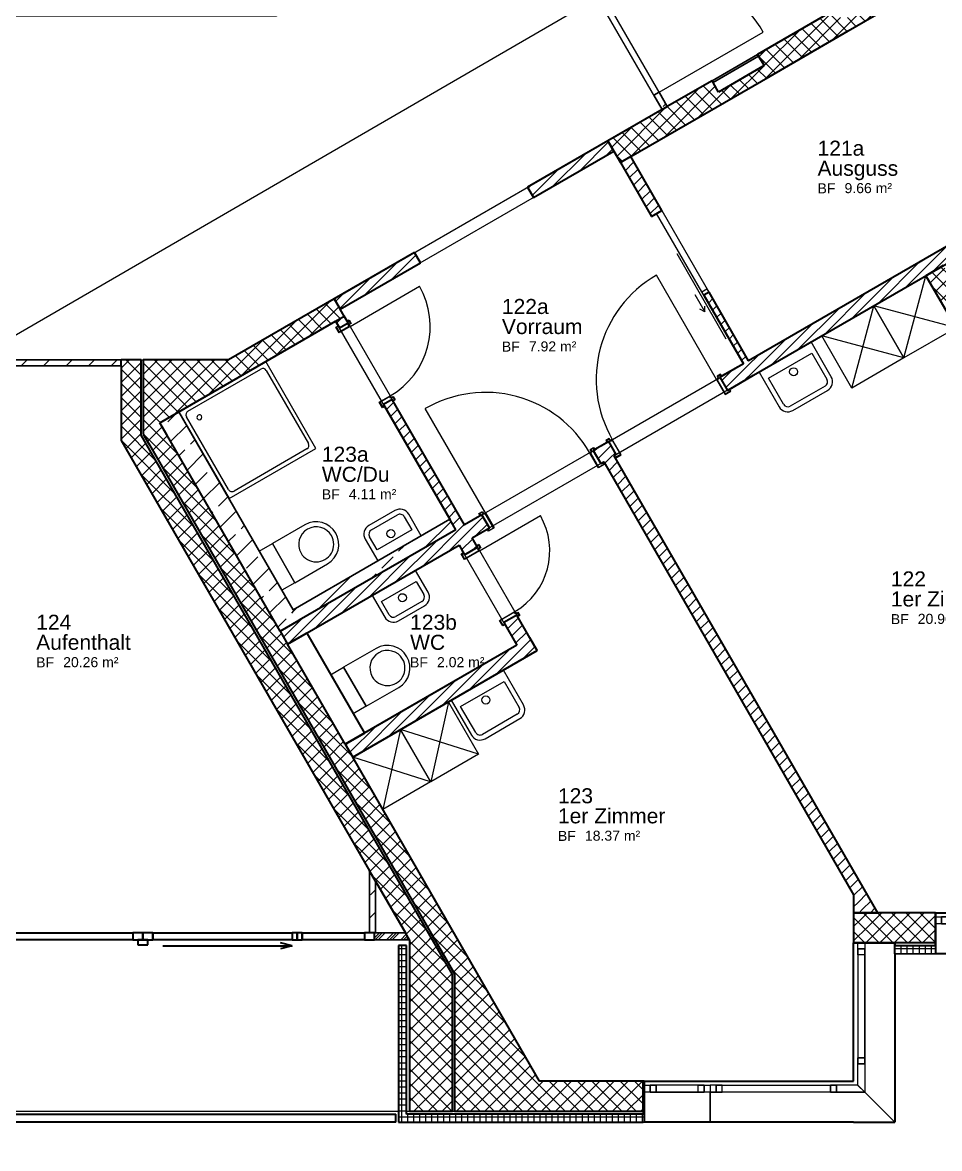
# Model space of a CAD drawing. Header units: centimetres. Extents: x -63 to 12757, y -227 to 7527.
# Drawn here: x 3756 to 4670, y 1492 to 2615 of the extents above; entities that cross this region are included whole.
import ezdxf

# ---------------------------------------------------------------- set-up
doc = ezdxf.new("R2010")
doc.units = ezdxf.units.CM
for name, color, linetype, lineweight in [('A----___H_HATCH', 252, 'Continuous', 9), ('A----___J_MARKEN', 252, 'Continuous', 15), ('A_E--___E_WAENDE', 7, 'Continuous', 35), ('A_E0-___E_DECKEN', 7, 'Continuous', 9), ('A_E5-___E_FENTUER', 252, 'Continuous', 9), ('A_I4-___E_SANITAER', 253, 'Continuous', 9), ('A_M1-___E_TRENNWAENDE', 7, 'Continuous', 25), ('A_R--___E_AUSSTATTUNG', 253, 'Continuous', 9), ('A_Z20___E_RAUM', 255, 'Continuous', 9), ('A_Z21___T_RAUMTEXT', 7, 'Continuous', 15)]:
    doc.layers.add(name, color=color, linetype=linetype, lineweight=lineweight)
doc.styles.add('Arial_1', font='arial.ttf', dxfattribs={"height": 0.2})
doc.styles.add('Arial_2', font='arial.ttf', dxfattribs={"height": 10})
doc.styles.add('Arial_3', font='arial.ttf', dxfattribs={"height": 15})
pattern_1 = [(90, (0, 0), (-6, 4e-16), []), (180, (0, 0), (-7e-16, -6), [])]
pattern_2 = [(45, (0, 0), (-7.071068, 7.071068), []), (135, (0, 0), (-7.071068, -7.071068), [])]
pattern_3 = [(45, (0, 0), (-5.656854, 5.656854), [])]
pattern_4 = [(45, (0, 0), (-22.45064, 22.45064), []), (45, (22.45, 0), (-22.45064, 22.45064), [15.875, -7.937])]

# ---------------------------------------------------------------- blocks, each defined once
blk = doc.blocks.new('A_Wände_Süd - A_Wände_Süd-737890-033O')
at = {"layer": 'A----___H_HATCH'}
h = blk.add_hatch(dxfattribs=at)
h.set_pattern_fill('FP_18', color=256, style=0, pattern_type=2)
h.set_pattern_definition(pattern_3)
h.paths.add_polyline_path([(4584.5, 1727.5), (4594.9, 1727.5), (4584.5, 1745.3)], flags=0)
h.paths.add_polyline_path([(5234.1, 2102.5), (5244.4, 2102.5), (5234.1, 2120.3)], flags=0)
h.paths.add_polyline_path([(5883.6, 2477.5), (5893.9, 2477.5), (5883.6, 2495.3)], flags=0)
h.paths.add_polyline_path([(6543.4, 2852.5), (6533.1, 2870.4), (6533.1, 2852.5)], flags=0)
h.paths.add_polyline_path([(7192.9, 3227.5), (7182.6, 3245.3), (7182.6, 3227.5)], flags=0)
h.paths.add_polyline_path([(7832.1, 3602.5), (7842.4, 3602.5), (7832.1, 3620.3)], flags=0)
at = {"layer": 'A_E--___E_WAENDE'}
for p, q in [((4584.5, 1745.3), (4584.5, 1727.5)), ((4584.5, 1727.5), (4594.9, 1727.5))]:
    blk.add_line(p, q, dxfattribs=at)
blk = doc.blocks.new('_Zargentür 1-flg - 80 x 210-2022528-033O')
at = {"layer": 'A_E5-___E_FENTUER'}
for p, q in [((-40, -5.8), (-40, 74.2)), ((-46, -3.3), (-42, -3.3)), ((-46, -5.8), (-46, -3.3)), ((-45.5, -5.8), (-46, -5.8)), ((-45.5, -3.8), (-45.5, -5.8)), ((-42.5, -3.8), (-45.5, -3.8)), ((-42.5, -6.3), (-42.5, -3.8)), ((-40.5, -6.3), (-42.5, -6.3)), ((-42, -3.3), (-42, -5.8)), ((-42, -5.8), (-40, -5.8)), ((-40.5, -17.8), (-40.5, -6.3)), ((-40, -5.8), (-40, -18.3)), ((40, -5.8), (42, -5.8)), ((40, -18.3), (40, -5.8)), ((40.5, -6.3), (40.5, -17.8)), ((42.5, -6.3), (40.5, -6.3)), ((42, -3.3), (46, -3.3)), ((42, -5.8), (42, -3.3)), ((42.5, -3.8), (42.5, -6.3)), ((45.5, -3.8), (42.5, -3.8)), ((45.5, -5.8), (45.5, -3.8)), ((46, -5.8), (45.5, -5.8)), ((46, -3.3), (46, -5.8)), ((-46.5, -15.8), (-46, -15.8)), ((-46.5, -18.3), (-46.5, -15.8)), ((-40, -18.3), (-46.5, -18.3)), ((-46, -15.8), (-46, -17.8)), ((-46, -17.8), (-40.5, -17.8)), ((46.5, -18.3), (40, -18.3)), ((40.5, -17.8), (46, -17.8)), ((46, -15.8), (46.5, -15.8)), ((46, -17.8), (46, -15.8)), ((46.5, -15.8), (46.5, -18.3))]:
    blk.add_line(p, q, dxfattribs=at)
blk.add_arc((-40, -5.8), 80, 360, 90, dxfattribs=at)
blk = doc.blocks.new('_Zargentür 1-flg - 120 x 210-2022588-033O')
at = {"layer": 'A_E5-___E_FENTUER'}
for p, q in [((-60, -3.3), (-60, 116.7)), ((-66, -0.8), (-62, -0.8)), ((-66, -3.3), (-66, -0.8)), ((-65.5, -3.3), (-66, -3.3)), ((-65.5, -1.3), (-65.5, -3.3)), ((-62.5, -1.3), (-65.5, -1.3)), ((-62.5, -3.8), (-62.5, -1.3)), ((-60.5, -3.8), (-62.5, -3.8)), ((-62, -0.8), (-62, -3.3)), ((-62, -3.3), (-60, -3.3)), ((-60.5, -20.3), (-60.5, -3.8)), ((-60, -3.3), (-60, -20.8)), ((60, -3.3), (62, -3.3)), ((60, -20.8), (60, -3.3)), ((60.5, -3.8), (60.5, -20.3)), ((62.5, -3.8), (60.5, -3.8)), ((62, -0.8), (66, -0.8)), ((62, -3.3), (62, -0.8)), ((62.5, -1.3), (62.5, -3.8)), ((65.5, -1.3), (62.5, -1.3)), ((65.5, -3.3), (65.5, -1.3)), ((66, -3.3), (65.5, -3.3)), ((66, -0.8), (66, -3.3)), ((-66.5, -18.3), (-66, -18.3)), ((-66.5, -20.8), (-66.5, -18.3)), ((-60, -20.8), (-66.5, -20.8)), ((-66, -18.3), (-66, -20.3)), ((-66, -20.3), (-60.5, -20.3)), ((66.5, -20.8), (60, -20.8)), ((60.5, -20.3), (66, -20.3)), ((66, -18.3), (66.5, -18.3)), ((66, -20.3), (66, -18.3)), ((66.5, -18.3), (66.5, -20.8))]:
    blk.add_line(p, q, dxfattribs=at)
blk.add_arc((-60, -3.3), 120, 360, 90, dxfattribs=at)
blk = doc.blocks.new('_Zargentür 1-flg - 120 x 210-2022589-033O')
at = {"layer": 'A_E5-___E_FENTUER'}
for p, q in [((-60, 20.8), (-66.5, 20.8)), ((-66.5, 20.8), (-66.5, 18.3)), ((-66.5, 18.3), (-66, 18.3)), ((-66, 18.3), (-66, 20.3)), ((-66, 20.3), (-60.5, 20.3)), ((-60.5, 20.3), (-60.5, 3.8)), ((-60, 3.3), (-60, 20.8)), ((60, 20.8), (60, 3.3)), ((66.5, 20.8), (60, 20.8)), ((60.5, 3.8), (60.5, 20.3)), ((60.5, 20.3), (66, 20.3)), ((66, 20.3), (66, 18.3)), ((66, 18.3), (66.5, 18.3)), ((66.5, 18.3), (66.5, 20.8)), ((-65.5, 3.3), (-66, 3.3)), ((-66, 3.3), (-66, 0.8)), ((-66, 0.8), (-62, 0.8)), ((-65.5, 1.3), (-65.5, 3.3)), ((-62.5, 1.3), (-65.5, 1.3)), ((-60.5, 3.8), (-62.5, 3.8)), ((-62.5, 3.8), (-62.5, 1.3)), ((-62, 0.8), (-62, 3.3)), ((-62, 3.3), (-60, 3.3)), ((-60, 3.3), (-60, -116.7)), ((60, 3.3), (62, 3.3)), ((62.5, 3.8), (60.5, 3.8)), ((62, 3.3), (62, 0.8)), ((62, 0.8), (66, 0.8)), ((62.5, 1.3), (62.5, 3.8)), ((65.5, 1.3), (62.5, 1.3)), ((66, 3.3), (65.5, 3.3)), ((65.5, 3.3), (65.5, 1.3)), ((66, 0.8), (66, 3.3))]:
    blk.add_line(p, q, dxfattribs=at)
blk.add_arc((-60, 3.3), 120, 270, 0, dxfattribs=at)
blk = doc.blocks.new('_WC - mit Spülkasten-2243955-033O')
at = {"layer": 'A_I4-___E_SANITAER'}
for p, q in [((-9.9, 63.5), (-9.9, 26)), ((35.1, 26), (35.1, 63.5)), ((-9.9, 11), (-9.9, 26)), ((35.1, 26), (-9.9, 26)), ((-9.9, 26), (35.1, 26)), ((35.1, 26), (35.1, 11)), ((-9.9, 11), (35.1, 11))]:
    blk.add_line(p, q, dxfattribs=at)
for radius, start, end in [(22.5, 360, 180), (17.5, 90, 270), (17.5, 90, 270), (17.5, 270, 90), (17.5, 270, 90)]:
    blk.add_arc((12.6, 63.5), radius, start, end, dxfattribs=at)
blk = doc.blocks.new('_Schiebetür 1-flg - 90 x 210-1930280-033O')
at = {"layer": 'A_E5-___E_FENTUER'}
for p, q in [((-64, 2.9), (-59, 5.8)), ((-64, 2.9), (-59, 0)), ((-44, 2.9), (-64, 2.9)), ((-98, -2.1), (0, -2.1)), ((-49, -4.6), (-45, -4.6)), ((-49, -10.6), (-49, -4.6)), ((-45, -10.6), (-49, -10.6)), ((-45, -4.6), (-45, -10.6)), ((45, -10.6), (45, -4.6))]:
    blk.add_line(p, q, dxfattribs=at)
blk = doc.blocks.new('_Tür 1-flg - 120 x 210-1934692-033O')
at = {"layer": 'A_E5-___E_FENTUER'}
blk.add_line((-60, -2.94), (-60, -122.94), dxfattribs=at)
blk.add_arc((-60, -2.94), 120, 270, 0, dxfattribs=at)
blk = doc.blocks.new('_Waschbecken - 600 x 500-V17-033O')
at = {"layer": 'A_I4-___E_SANITAER'}
for p, q in [((32.6, 57.5), (-7.4, 57.5)), ((-17.4, 47.5), (-17.4, 7.5)), ((-12.4, 17.5), (-12.4, 47.5)), ((-12.4, 17.5), (-12.4, 47.5)), ((-7.4, 52.5), (32.6, 52.5)), ((-7.4, 52.5), (32.6, 52.5)), ((37.6, 47.5), (37.6, 17.5)), ((37.6, 47.5), (37.6, 17.5)), ((42.6, 7.5), (42.6, 47.5)), ((37.6, 17.5), (-12.4, 17.5)), ((37.6, 17.5), (-12.4, 17.5)), ((-17.4, 7.5), (42.6, 7.5))]:
    blk.add_line(p, q, dxfattribs=at)
blk.add_circle((12.6, 24.5), 4, dxfattribs=at)
for centre, radius, start, end in [((-7.4, 47.5), 10, 90, 180), ((-7.4, 47.5), 10, 90, 180), ((32.6, 47.5), 10, 360, 90), ((32.6, 47.5), 10, 360, 90), ((-7.4, 47.5), 5, 90, 180), ((-7.4, 47.5), 5, 90, 180), ((32.6, 47.5), 5, 0, 90), ((32.6, 47.5), 5, 0, 90)]:
    blk.add_arc(centre, radius, start, end, dxfattribs=at)
blk = doc.blocks.new('_Waschbecken - 500 x 350-473838-033O')
at = {"layer": 'A_I4-___E_SANITAER'}
for p, q in [((27.6, 42.5), (-2.4, 42.5)), ((-2.4, 37.5), (27.6, 37.5)), ((-2.4, 37.5), (27.6, 37.5)), ((-12.4, 32.5), (-12.4, 7.5)), ((-7.4, 17.5), (-7.4, 32.5)), ((-7.4, 17.5), (-7.4, 32.5)), ((32.6, 32.5), (32.6, 17.5)), ((32.6, 32.5), (32.6, 17.5)), ((37.6, 7.5), (37.6, 32.5)), ((32.6, 17.5), (-7.4, 17.5)), ((32.6, 17.5), (-7.4, 17.5)), ((-12.4, 7.5), (37.6, 7.5))]:
    blk.add_line(p, q, dxfattribs=at)
blk.add_circle((12.6, 24.5), 4, dxfattribs=at)
for centre, radius, start, end in [((-2.4, 32.5), 10, 90, 180), ((-2.4, 32.5), 10, 90, 180), ((-2.4, 32.5), 5, 90, 180), ((-2.4, 32.5), 5, 90, 180), ((27.6, 32.5), 10, 360, 90), ((27.6, 32.5), 10, 360, 90), ((27.6, 32.5), 5, 0, 90), ((27.6, 32.5), 5, 0, 90)]:
    blk.add_arc(centre, radius, start, end, dxfattribs=at)
blk = doc.blocks.new('_Zargentür 1-flg - 70 x 210-2022593-033O')
at = {"layer": 'A_E5-___E_FENTUER'}
for p, q in [((-35, -3.3), (-35, 66.7)), ((-41, -0.8), (-37, -0.8)), ((-41, -3.3), (-41, -0.8)), ((-40.5, -3.3), (-41, -3.3)), ((-40.5, -1.3), (-40.5, -3.3)), ((-37.5, -1.3), (-40.5, -1.3)), ((-37.5, -3.8), (-37.5, -1.3)), ((-35.5, -3.8), (-37.5, -3.8)), ((-37, -0.8), (-37, -3.3)), ((-37, -3.3), (-35, -3.3)), ((-35.5, -20.3), (-35.5, -3.8)), ((-35, -3.3), (-35, -20.8)), ((35, -3.3), (37, -3.3)), ((35, -20.8), (35, -3.3)), ((35.5, -3.8), (35.5, -20.3)), ((37.5, -3.8), (35.5, -3.8)), ((37, -0.8), (41, -0.8)), ((37, -3.3), (37, -0.8)), ((37.5, -1.3), (37.5, -3.8)), ((40.5, -1.3), (37.5, -1.3)), ((40.5, -3.3), (40.5, -1.3)), ((41, -3.3), (40.5, -3.3)), ((41, -0.8), (41, -3.3)), ((-41.5, -18.3), (-41, -18.3)), ((-41.5, -20.8), (-41.5, -18.3)), ((-35, -20.8), (-41.5, -20.8)), ((-41, -18.3), (-41, -20.3)), ((-41, -20.3), (-35.5, -20.3)), ((41.5, -20.8), (35, -20.8)), ((35.5, -20.3), (41, -20.3)), ((41, -18.3), (41.5, -18.3)), ((41, -20.3), (41, -18.3)), ((41.5, -18.3), (41.5, -20.8))]:
    blk.add_line(p, q, dxfattribs=at)
blk.add_arc((-35, -3.3), 70, 360, 90, dxfattribs=at)
blk = doc.blocks.new('_Dusche - 100 x 100-2243743-033O')
at = {"layer": 'A_I4-___E_SANITAER'}
for p, q in [((34.4, 67), (-65.6, 67)), ((-65.6, 67), (-65.6, -33)), ((-61.6, -25), (-61.6, 59)), ((-61.6, -25), (-61.6, 59)), ((-57.6, 63), (26.4, 63)), ((-57.6, 63), (26.4, 63)), ((30.4, 59), (30.4, -25)), ((30.4, 59), (30.4, -25)), ((34.4, -33), (34.4, 67)), ((-65.6, -33), (34.4, -33)), ((26.4, -29), (-57.6, -29)), ((26.4, -29), (-57.6, -29))]:
    blk.add_line(p, q, dxfattribs=at)
for centre, radius, start, end in [((-57.6, 59), 4, 90, 180), ((-57.6, 59), 4, 90, 180), ((26.4, 59), 4, 0, 90), ((26.4, 59), 4, 0, 90), ((19.4, -18), 2.5, 0, 180), ((19.4, -18), 2.5, 360, 180), ((19.4, -18), 2.5, 180, 360), ((19.4, -18), 2.5, 180, 360), ((-57.6, -25), 4, 180, 270), ((-57.6, -25), 4, 180, 270), ((26.4, -25), 4, 270, 0), ((26.4, -25), 4, 270, 0)]:
    blk.add_arc(centre, radius, start, end, dxfattribs=at)
blk = doc.blocks.new('_Schiebeür 1-flg - Rahmen - _Tür 1-flg - Rahmen 10_5-1439556-033O')
at = {"layer": 'A_E--___E_WAENDE'}
for p, q in [((-72, 9.5), (-60.4, 12.6)), ((-72, 3.5), (-77, 3.5)), ((-77, 3.5), (-77, -3.5)), ((-72, 9.5), (-60.4, 6.4)), ((57, 9.5), (-72, 9.5)), ((-72, -3.5), (-72, 3.5)), ((-72, -3.5), (-72, 3.5)), ((-72, 3.5), (67, 3.5)), ((77, 3.5), (67, 3.5)), ((67, 3.5), (67, -3.5)), ((67, -3.5), (67, 3.5)), ((77, -3.5), (77, 3.5)), ((-77, -3.5), (-72, -3.5)), ((67, -3.5), (-72, -3.5)), ((67, -3.5), (77, -3.5))]:
    blk.add_line(p, q, dxfattribs=at)
blk = doc.blocks.new('Rechteckiger Pfosten - Deckpfosten 5 x 10-1439134-033O')
at = {"layer": 'A_E--___E_WAENDE'}
for p, q in [((-5, 8.5), (5, 8.5)), ((-5, 3.5), (-5, 8.5)), ((5, 3.5), (-5, 3.5)), ((5, 8.5), (5, 3.5))]:
    blk.add_line(p, q, dxfattribs=at)
blk = doc.blocks.new('_Flügel 1-flg_ungl - _Flügel 1-flg Rahmen 5_30cm-1439239-033O')
at = {"layer": 'A_E--___E_WAENDE'}
for p, q in [((-33.5, 3.5), (-38.5, 3.5)), ((-38.5, 3.5), (-38.5, -3.5)), ((-33.5, -3.5), (-33.5, 3.5)), ((-33.5, 3.5), (-33.5, -3.5)), ((-33.5, 3.5), (28.5, 3.5)), ((38.5, 3.5), (28.5, 3.5)), ((28.5, 3.5), (28.5, -3.5)), ((28.5, 3.5), (28.5, -3.5)), ((38.5, -3.5), (38.5, 3.5)), ((-38.5, -3.5), (-33.5, -3.5)), ((28.5, -3.5), (-33.5, -3.5)), ((28.5, -3.5), (38.5, -3.5))]:
    blk.add_line(p, q, dxfattribs=at)
blk = doc.blocks.new('_Flügel 1-flg_ungl - _Flügel 1-flg Rahmen 5_30cm-1439333-033O')
at = {"layer": 'A_E--___E_WAENDE'}
for p, q in [((-86, 3.5), (-91, 3.5)), ((-91, 3.5), (-91, -3.5)), ((-86, -3.5), (-86, 3.5)), ((-86, 3.5), (-86, -3.5)), ((-86, 3.5), (81, 3.5)), ((91, 3.5), (81, 3.5)), ((81, 3.5), (81, -3.5)), ((81, 3.5), (81, -3.5)), ((91, -3.5), (91, 3.5)), ((-91, -3.5), (-86, -3.5)), ((81, -3.5), (-86, -3.5)), ((81, -3.5), (91, -3.5))]:
    blk.add_line(p, q, dxfattribs=at)
blk = doc.blocks.new('_1-flg - Versatz 11cm rechts-1884617-033O')
at = {"layer": 'A_E5-___E_FENTUER'}
for p, q in [((-41, 17), (-41, 24)), ((-41, 24), (-35, 24)), ((-35, 17), (-35, 24)), ((-35, 24), (-29, 24)), ((-35, 24), (-35, 17)), ((19, 24), (-35, 24)), ((-35, 17), (-35, 24)), ((-29, 24), (-29, 17)), ((13, 24), (-29, 24)), ((-29, 17), (-29, 24)), ((13, 17), (13, 24)), ((13, 24), (19, 24)), ((13, 17), (13, 24)), ((19, 24), (19, 17)), ((19, 17), (19, 24)), ((19, 24), (25, 24)), ((19, 17), (19, 24)), ((25, 24), (25, 17)), ((-35, 17), (-41, 17)), ((-41, -13), (-41, 17)), ((25, 17), (-41, 17)), ((-29, 17), (-35, 17)), ((-35, 17), (19, 17)), ((-29, 17), (13, 17)), ((19, 17), (13, 17)), ((25, 17), (19, 17)), ((25, 17), (25, -13)), ((25, -13), (-41, -13))]:
    blk.add_line(p, q, dxfattribs=at)
blk = doc.blocks.new('_ES 1-flg - Eckfenster - Typ 2-1892388-033O')
at = {"layer": 'A_E5-___E_FENTUER'}
for p, q in [((-61, 17), (-54, 24)), ((-54, 24), (-33, 24)), ((-33, 17), (-33, 24)), ((-33, 24), (-27, 24)), ((81.8, 24), (-33, 24)), ((-33, 17), (-33, 24)), ((-33, 24), (-33, 17)), ((-27, 24), (-27, 17)), ((75.8, 24), (-27, 24)), ((-27, 17), (-27, 24)), ((75.8, 17), (75.8, 24)), ((75.8, 24), (81.8, 24)), ((75.8, 17), (75.8, 24)), ((81.8, 24), (81.8, 17)), ((81.8, 17), (81.8, 24)), ((81.8, 24), (87.8, 24)), ((81.8, 17), (81.8, 24)), ((87.8, 24), (87.8, 17)), ((-61, 17), (-91, -13)), ((-33, 17), (-61, 17)), ((87.8, 17), (-61, 17)), ((-27, 17), (-33, 17)), ((-33, 17), (81.8, 17)), ((-27, 17), (75.8, 17)), ((81.8, 17), (75.8, 17)), ((87.8, 17), (81.8, 17)), ((87.8, 17), (87.8, -13)), ((87.8, -13), (-91, -13))]:
    blk.add_line(p, q, dxfattribs=at)
blk = doc.blocks.new('_ES 1-flg - Eckfenster - Typ1-1891989-033O')
at = {"layer": 'A_E5-___E_FENTUER'}
for p, q in [((-91, 13), (93, 13)), ((-91, 13), (-61, -17)), ((93, 13), (93, -17)), ((-33, -17), (-61, -17)), ((-61, -17), (-54, -24)), ((-61, -17), (93, -17)), ((-27, -17), (-33, -17)), ((-33, -17), (-33, -24)), ((-33, -17), (-33, -24)), ((-33, -17), (87, -17)), ((-33, -24), (-33, -17)), ((-27, -24), (-27, -17)), ((-27, -17), (-27, -24)), ((-27, -17), (81, -17)), ((87, -17), (81, -17)), ((81, -17), (81, -24)), ((81, -17), (81, -24)), ((87, -24), (87, -17)), ((93, -17), (87, -17)), ((87, -17), (87, -24)), ((87, -17), (87, -24)), ((93, -24), (93, -17)), ((-54, -24), (-33, -24)), ((-33, -24), (-27, -24)), ((87, -24), (-33, -24)), ((81, -24), (-27, -24)), ((81, -24), (87, -24)), ((87, -24), (93, -24))]:
    blk.add_line(p, q, dxfattribs=at)
blk = doc.blocks.new('Wände 8 - Wände 8-1906286-033O')
at = {"layer": 'A----___H_HATCH'}
h = blk.add_hatch(dxfattribs=at)
h.set_pattern_fill('FP_2', color=256, style=0, pattern_type=2)
h.set_pattern_definition(pattern_2)
h.paths.add_polyline_path([(4374.5, 1529.7), (4374.5, 1559.7), (4271.4, 1559.7), (4179.4, 1719), (4162.1, 1709), (4186.6, 1666.5), (4186.6, 1529.7)], flags=0)
h.paths.add_polyline_path([(4141.6, 1529.7), (4184.6, 1529.7), (4184.6, 1666), (4164.7, 1700.5), (4141.6, 1700.5)], flags=0)
at = {"layer": 'A_E--___E_WAENDE'}
for p, q in [((4271.4, 1559.7), (4179.4, 1719)), ((4162.1, 1709), (4186.6, 1666.5)), ((4141.6, 1700.5), (4141.6, 1529.7)), ((4184.6, 1666), (4164.7, 1700.5)), ((4184.6, 1529.7), (4184.6, 1666)), ((4186.6, 1666.5), (4186.6, 1529.7)), ((4374.5, 1559.7), (4271.4, 1559.7)), ((4374.5, 1529.7), (4374.5, 1559.7)), ((4141.6, 1529.7), (4184.6, 1529.7)), ((4186.6, 1529.7), (4374.5, 1529.7))]:
    blk.add_line(p, q, dxfattribs=at)
blk = doc.blocks.new('Wände 9 - Wände 9-1906866-033O')
at = {"layer": 'A----___H_HATCH'}
h = blk.add_hatch(dxfattribs=at)
h.set_pattern_fill('FP_2', color=256, style=0, pattern_type=2)
h.set_pattern_definition(pattern_2)
h.paths.add_polyline_path([(3882.4, 2193.9), (3899.7, 2203.9), (3882.7, 2233.3), (3961.2, 2278.7), (3876.2, 2278.7), (3876.2, 2204.5)], flags=0)
at = {"layer": 'A_E--___E_WAENDE'}
for p, q in [((3961.2, 2278.7), (3876.2, 2278.7)), ((3876.2, 2278.7), (3876.2, 2204.5)), ((3899.7, 2203.9), (3892.7, 2216)), ((3876.2, 2204.5), (3882.4, 2193.9))]:
    blk.add_line(p, q, dxfattribs=at)
blk = doc.blocks.new('_Schrank - Hochschrank 60 x 60-2063835-033O')
at = {"layer": 'A_R--___E_AUSSTATTUNG'}
for p, q in [((-25.8, -27.7), (-25.8, 32.3)), ((-25.8, 32.3), (34.2, 32.3)), ((-25.8, -27.7), (34.2, 32.3)), ((-25.8, 32.3), (34.2, -27.7)), ((34.2, 32.3), (34.2, -27.7)), ((34.2, -27.7), (-25.8, -27.7))]:
    blk.add_line(p, q, dxfattribs=at)
blk = doc.blocks.new('_Schrank - Hochschrank 55 x 60-2063837-033O')
at = {"layer": 'A_R--___E_AUSSTATTUNG'}
for p, q in [((-23.3, -27.7), (-23.3, 32.3)), ((-23.3, 32.3), (31.7, 32.3)), ((-23.3, -27.7), (31.7, 32.3)), ((-23.3, 32.3), (31.7, -27.7)), ((31.7, 32.3), (31.7, -27.7)), ((31.7, -27.7), (-23.3, -27.7))]:
    blk.add_line(p, q, dxfattribs=at)
blk = doc.blocks.new('_Waschbecken - 500 x 350-1807700-033O')
at = {"layer": 'A_I4-___E_SANITAER'}
for p, q in [((27.6, 41), (-2.4, 41)), ((-2.4, 36), (27.6, 36)), ((-2.4, 36), (27.6, 36)), ((-12.4, 31), (-12.4, 6)), ((-7.4, 16), (-7.4, 31)), ((-7.4, 16), (-7.4, 31)), ((32.6, 31), (32.6, 16)), ((32.6, 31), (32.6, 16)), ((37.6, 6), (37.6, 31)), ((32.6, 16), (-7.4, 16)), ((32.6, 16), (-7.4, 16)), ((-12.4, 6), (37.6, 6))]:
    blk.add_line(p, q, dxfattribs=at)
blk.add_circle((12.6, 23), 4, dxfattribs=at)
for centre, radius, start, end in [((-2.4, 31), 10, 90, 180), ((-2.4, 31), 10, 90, 179.8236), ((-2.4, 31), 5, 90, 180), ((-2.4, 31), 5, 90, 180), ((27.6, 31), 10, 360, 90), ((27.6, 31), 10, 360, 90), ((27.6, 31), 5, 0, 90), ((27.6, 31), 5, 0, 90)]:
    blk.add_arc(centre, radius, start, end, dxfattribs=at)
blk = doc.blocks.new('_Beschriftung Räume - Nummer_ Name_ Fläche-157530-033O')
at = {"layer": 'A_Z21___T_RAUMTEXT', "insert": (-0.364, -0.522), "char_height": 0.2, "width": 0.44093, "attachment_point": 1, "style": 'Arial_1'}
blk.add_mtext('BF', dxfattribs=at)

msp = doc.modelspace()

# ---------------------------------------------------------------- hatches: boundary and pattern name
at = {"layer": 'A----___H_HATCH'}
h = msp.add_hatch(dxfattribs=at)
h.set_pattern_fill('FP_18', color=256, style=0, pattern_type=2)
h.set_pattern_definition(pattern_3)
h.paths.add_polyline_path([(4484.7, 2263.3), (4870.9, 2486.3), (4863.4, 2499.3), (4477.2, 2276.3)], flags=0)
h.paths.add_polyline_path([(4981.8, 2550.3), (4997.4, 2559.3), (4989.9, 2572.3), (4974.3, 2563.3)], flags=0)
h.paths.add_polyline_path([(5108.2, 2623.3), (5507.3, 2853.7), (5499.8, 2866.7), (5100.7, 2636.3)], flags=0)
h = msp.add_hatch(dxfattribs=at)
h.set_pattern_fill('FP_15', color=256, style=0, pattern_type=2)
h.set_pattern_definition(pattern_4)
h.paths.add_polyline_path([(4393.5, 2528.2), (4398.7, 2531.2), (4390.5, 2545.5), (4385.3, 2542.5)], flags=0)
h.paths.add_polyline_path([(4266.8, 2747.8), (4272, 2750.8), (4263.7, 2765.1), (4258.5, 2762.1)], flags=0)
h = msp.add_hatch(dxfattribs=at)
h.set_pattern_fill('FP_2', color=256, style=0, pattern_type=2)
h.set_pattern_definition(pattern_2)
h.paths.add_polyline_path([(4579.2, 2606.6), (4624.7, 2632.8), (4618.7, 2643.2), (4573.2, 2617), (4579.2, 2606.6)], flags=0)
h = msp.add_hatch(dxfattribs=at)
h.set_pattern_fill('FP_2', color=256, style=0, pattern_type=2)
h.set_pattern_definition(pattern_2)
h.paths.add_polyline_path([(4501.3, 2561.6), (4579.2, 2606.6), (4566.7, 2628.2), (4488.8, 2583.2), (4497.7, 2567.9)], flags=0)
h = msp.add_hatch(dxfattribs=at)
h.set_pattern_fill('FP_2', color=256, style=0, pattern_type=2)
h.set_pattern_definition(pattern_2)
h.paths.add_polyline_path([(4455.8, 2535.3), (4501.3, 2561.6), (4495.3, 2572), (4449.8, 2545.7), (4455.8, 2535.3)], flags=0)
h = msp.add_hatch(dxfattribs=at)
h.set_pattern_fill('FP_2', color=256, style=0, pattern_type=2)
h.set_pattern_definition(pattern_2)
h.paths.add_polyline_path([(4351.9, 2475.3), (4455.8, 2535.3), (4443.3, 2557), (4339.4, 2497), (4345.4, 2486.6)], flags=0)
h = msp.add_hatch(dxfattribs=at)
h.set_pattern_fill('FP_18', color=256, style=0, pattern_type=2)
h.set_pattern_definition(pattern_3)
h.paths.add_polyline_path([(4072.6, 2329.1), (4152.7, 2375.4), (4146.7, 2385.7), (4066.6, 2339.5)], flags=0)
h.paths.add_polyline_path([(4265.3, 2440.4), (4345.4, 2486.6), (4339.4, 2497), (4259.3, 2450.7)], flags=0)
h = msp.add_hatch(dxfattribs=at)
h.set_pattern_fill('FP_18', color=256, style=0, pattern_type=2)
h.set_pattern_definition(pattern_3)
h.paths.add_polyline_path([(4382.9, 2421.6), (4393.3, 2427.6), (4362.3, 2481.3), (4351.9, 2475.3)], flags=0)
h = msp.add_hatch(dxfattribs=at)
h.set_pattern_fill('FP_2', color=256, style=0, pattern_type=2)
h.set_pattern_definition(pattern_2)
h.paths.add_polyline_path([(4921.6, 1903.6), (4938.9, 1913.6), (4673.9, 2372.6), (4656.6, 2362.6), (4846.9, 2033)], flags=0)
h = msp.add_hatch(dxfattribs=at)
h.set_pattern_fill('FP_18', color=256, style=0, pattern_type=2)
h.set_pattern_definition(pattern_3)
h.paths.add_polyline_path([(4474.6, 2274.8), (4479.8, 2277.8), (4440.3, 2346.2), (4435.1, 2343.2), (4472.7, 2278)], flags=0)
h = msp.add_hatch(dxfattribs=at)
h.set_pattern_fill('FP_2', color=256, style=0, pattern_type=2)
h.set_pattern_definition(pattern_2)
h.paths.add_polyline_path([(3892.7, 2216), (4076.6, 2322.2), (4066.6, 2339.5), (3882.7, 2233.3)], flags=0)
h = msp.add_hatch(dxfattribs=at)
h.set_pattern_fill('FP_18', color=256, style=0, pattern_type=2)
h.set_pattern_definition(pattern_3)
h.paths.add_polyline_path([(4187.9, 2109.3), (4196.6, 2114.3), (4124.4, 2239.3), (4115.8, 2234.3), (4181.9, 2119.7)], flags=0)
h.paths.add_polyline_path([(4071.8, 2310.5), (4080.4, 2315.5), (4076.6, 2322.2), (4067.9, 2317.2)], flags=0)
h = msp.add_hatch(dxfattribs=at)
h.set_pattern_fill('FP_15', color=256, style=0, pattern_type=2)
h.set_pattern_definition(pattern_4)
h.paths.add_polyline_path([(3854.2, 2272.7), (3854.2, 2278.7), (3716.8, 2278.7), (3716.8, 2272.7)], flags=0)
h.paths.add_polyline_path([(3626.8, 2272.7), (3626.8, 2278.7), (3616.8, 2278.7), (3616.8, 2272.7)], flags=0)
h = msp.add_hatch(dxfattribs=at)
h.set_pattern_fill('FP_2', color=256, style=0, pattern_type=2)
h.set_pattern_definition(pattern_2)
h.paths.add_polyline_path([(3874.2, 2203.6), (3874.2, 2278.7), (3854.2, 2278.7), (3854.2, 2238.2)], flags=0)
h = msp.add_hatch(dxfattribs=at)
h.set_pattern_fill('FP_18', color=256, style=0, pattern_type=2)
h.set_pattern_definition(pattern_3)
h.paths.add_polyline_path([(4020.2, 1995.1), (4221.4, 2111.3), (4213.9, 2124.3), (4012.7, 2008.1)], flags=0)
h.paths.add_polyline_path([(4332.3, 2175.3), (4347.9, 2184.3), (4340.4, 2197.3), (4324.8, 2188.3)], flags=0)
h.paths.add_polyline_path([(4458.7, 2248.3), (4484.7, 2263.3), (4477.2, 2276.3), (4451.2, 2261.3)], flags=0)
h = msp.add_hatch(dxfattribs=at)
h.set_pattern_fill('FP_2', color=256, style=0, pattern_type=2)
h.set_pattern_definition(pattern_2)
h.paths.add_polyline_path([(4164.7, 1700.5), (3854.2, 2238.2), (3854.2, 2198.2), (4141.6, 1700.5)], flags=0)
h = msp.add_hatch(dxfattribs=at)
h.set_pattern_fill('FP_15', color=256, style=0, pattern_type=2)
h.set_pattern_definition(pattern_4)
h.paths.add_polyline_path([(4012.7, 2008.1), (4031.8, 2019.1), (3911.8, 2227), (3892.7, 2216), (3998.4, 2033)], flags=0)
h = msp.add_hatch(dxfattribs=at)
h.set_pattern_fill('FP_2', color=256, style=0, pattern_type=2)
h.set_pattern_definition(pattern_2)
h.paths.add_polyline_path([(4162.1, 1709), (4179.4, 1719), (3899.7, 2203.9), (3882.4, 2193.9), (4140.5, 1746.6)], flags=0)
h = msp.add_hatch(dxfattribs=at)
h.set_pattern_fill('FP_18', color=256, style=0, pattern_type=2)
h.set_pattern_definition(pattern_3)
h.paths.add_polyline_path([(4608.7, 1727.5), (4345.7, 2183), (4335.3, 2177), (4594.9, 1727.5)], flags=0)
h = msp.add_hatch(dxfattribs=at)
h.set_pattern_fill('FP_15', color=256, style=0, pattern_type=2)
h.set_pattern_definition(pattern_4)
h.paths.add_polyline_path([(4031.8, 2019.1), (4187.9, 2109.3), (4181.9, 2119.7), (4025.8, 2029.5), (4029.7, 2022.7)], flags=0)
h = msp.add_hatch(dxfattribs=at)
h.set_pattern_fill('FP_18', color=256, style=0, pattern_type=2)
h.set_pattern_definition(pattern_3)
h.paths.add_polyline_path([(4248.6, 1994.2), (4261.6, 2001.7), (4248.6, 2024.3), (4235.6, 2016.8)], flags=0)
h.paths.add_polyline_path([(4196.6, 2084.3), (4209.6, 2091.8), (4204.1, 2101.3), (4191.1, 2093.8), (4195.8, 2085.6)], flags=0)
h = msp.add_hatch(dxfattribs=at)
h.set_pattern_fill('FP_18', color=256, style=0, pattern_type=2)
h.set_pattern_definition(pattern_3)
h.paths.add_polyline_path([(4085.1, 1882.5), (4269.1, 1988.8), (4261.6, 2001.7), (4077.6, 1895.5)], flags=0)
h = msp.add_hatch(dxfattribs=at)
h.set_pattern_fill('FP_15', color=256, style=0, pattern_type=2)
h.set_pattern_definition(pattern_4)
h.paths.add_polyline_path([(4101.8, 1707.5), (4107.8, 1707.5), (4107.8, 1759), (4101.8, 1769.4), (4101.8, 1765.6)], flags=0)
h = msp.add_hatch(dxfattribs=at)
h.set_pattern_fill('FP_2', color=256, style=0, pattern_type=2)
h.set_pattern_definition(pattern_2)
h.paths.add_polyline_path([(4625.5, 1697.5), (4666.2, 1697.5), (4666.2, 1727.5), (4584.5, 1727.5), (4614.5, 1697.5)], flags=0)
h = msp.add_hatch(dxfattribs=at)
h.set_pattern_fill('FP_2', color=256, style=0, pattern_type=2)
h.set_pattern_definition(pattern_2)
h.paths.add_polyline_path([(4614.5, 1697.5), (4584.5, 1727.5), (4584.5, 1697.5), (4595.5, 1697.5)], flags=0)
h = msp.add_hatch(dxfattribs=at)
h.set_pattern_fill('FP_25', color=256, style=0, pattern_type=2)
h.set_pattern_definition([(45, (0, 0), (-7.071068, 7.071068), []), (45, (2.828, 0), (-7.071068, 7.071068), []), (45, (5.657, 0), (-7.071068, 7.071068), [])])
h.paths.add_polyline_path([(4141.6, 1700.5), (4137.6, 1707.5), (4106.8, 1707.5), (4106.8, 1700.5), (4140.5, 1700.5)], flags=0)
h = msp.add_hatch(dxfattribs=at)
h.set_pattern_fill('FP_1', color=256, style=0, pattern_type=2)
h.set_pattern_definition(pattern_1)
h.paths.add_polyline_path([(4138.6, 1526.7), (4138.6, 1694.7), (4130.6, 1694.7), (4130.6, 1526.7)], flags=0)
h = msp.add_hatch(dxfattribs=at)
h.set_pattern_fill('FP_1', color=256, style=0, pattern_type=2)
h.set_pattern_definition(pattern_1)
h.paths.add_polyline_path([(4666.2, 1686.5), (4666.2, 1694.5), (4625.5, 1694.5), (4625.5, 1686.5)], flags=0)
h = msp.add_hatch(dxfattribs=at)
h.set_pattern_fill('FP_2', color=256, style=0, pattern_type=2)
h.set_pattern_definition(pattern_2)
h.paths.add_polyline_path([(4375.5, 1529.7), (4375.5, 1559.7), (4374.5, 1559.7), (4374.5, 1529.7)], flags=0)
h = msp.add_hatch(dxfattribs=at)
h.set_pattern_fill('FP_1', color=256, style=0, pattern_type=2)
h.set_pattern_definition(pattern_1)
h.paths.add_polyline_path([(4374.5, 1518.7), (4374.5, 1526.7), (4130.6, 1526.7), (4130.6, 1518.7), (4140.5, 1518.7)], flags=0)
h = msp.add_hatch(dxfattribs=at)
h.set_pattern_fill('FP_1', color=256, style=0, pattern_type=2)
h.set_pattern_definition(pattern_1)
h.paths.add_polyline_path([(4375.5, 1518.7), (4375.5, 1526.7), (4374.5, 1526.7), (4374.5, 1518.7)], flags=0)

# ---------------------------------------------------------------- linework, layer by layer
at = {"layer": 'A----___J_MARKEN'}
msp.add_line((246.8, 273.7), (11178.4, 6609.7), dxfattribs=at)
at = {"layer": 'A_E--___E_WAENDE'}
for p, q in [((4566.7, 2628.2), (4488.8, 2583.2)), ((4579.2, 2606.6), (4624.7, 2632.8)), ((4501.3, 2561.6), (4579.2, 2606.6)), ((4579.2, 2606.6), (4579.2, 2606.6)), ((4488.8, 2583.2), (4489.8, 2581.5)), ((4489.8, 2581.5), (4488.8, 2583.2)), ((4495.3, 2572), (4449.8, 2545.7)), ((4489.8, 2581.5), (4495.3, 2572)), ((4455.8, 2535.3), (4501.3, 2561.6)), ((4501.3, 2561.6), (4501.3, 2561.6)), ((4443.3, 2557), (4398.7, 2531.2)), ((4444.3, 2555.3), (4443.3, 2557)), ((4443.3, 2557), (4444.3, 2555.3)), ((4449.8, 2545.7), (4444.3, 2555.3)), ((4393.5, 2528.2), (4339.4, 2497)), ((4362.3, 2481.3), (4455.8, 2535.3)), ((4393.5, 2528.2), (4398.7, 2531.2)), ((4455.8, 2535.3), (4455.8, 2535.3)), ((4339.4, 2497), (4259.3, 2450.7)), ((4339.4, 2497), (4345.4, 2486.6)), ((4345.4, 2486.6), (4339.4, 2497)), ((4265.3, 2440.4), (4345.4, 2486.6)), ((4345.4, 2486.6), (4351.9, 2475.3)), ((4362.3, 2481.3), (4351.9, 2475.3)), ((4393.3, 2427.6), (4362.3, 2481.3)), ((4835.7, 2483.3), (4479.8, 2277.8)), ((4484.7, 2263.3), (4870.9, 2486.3)), ((4351.9, 2475.3), (4382.9, 2421.6)), ((4259.3, 2450.7), (4265.3, 2440.4)), ((4382.9, 2421.6), (4393.3, 2427.6)), ((4146.7, 2385.7), (4057.9, 2334.5)), ((4152.7, 2375.4), (4146.7, 2385.7)), ((4072.6, 2329.1), (4152.7, 2375.4)), ((4673.9, 2372.6), (4656.6, 2362.6)), ((4656.6, 2362.6), (4921.6, 1903.6)), ((4440.3, 2346.2), (4435.1, 2343.2)), ((4479.8, 2277.8), (4440.3, 2346.2)), ((4066.6, 2339.5), (4072.6, 2329.1)), ((4435.1, 2343.2), (4474.6, 2274.8)), ((4057.9, 2334.5), (3961.2, 2278.7)), ((4076.6, 2322.2), (4072.6, 2329.1)), ((3892.7, 2216), (4067.9, 2317.2)), ((4067.9, 2317.2), (4076.6, 2322.2)), ((4067.9, 2317.2), (4071.8, 2310.5)), ((4071.8, 2310.5), (4080.4, 2315.5)), ((4080.4, 2315.5), (4076.6, 2322.2)), ((3874.2, 2278.7), (3854.2, 2278.7)), ((3854.2, 2272.7), (3854.2, 2278.7)), ((3854.2, 2272.7), (3854.2, 2238.2)), ((3874.2, 2203.6), (3874.2, 2278.7)), ((4474.6, 2274.8), (4451.2, 2261.3)), ((4451.2, 2261.3), (4458.7, 2248.3)), ((4458.7, 2248.3), (4484.7, 2263.3)), ((3854.2, 2238.2), (3854.2, 2198.2)), ((4124.4, 2239.3), (4115.8, 2234.3)), ((4115.8, 2234.3), (4181.9, 2119.7)), ((4196.6, 2114.3), (4124.4, 2239.3)), ((4164.7, 1700.5), (3874.2, 2203.6)), ((4012.7, 2008.1), (3899.7, 2203.9)), ((3854.2, 2198.2), (4101.8, 1769.4)), ((3882.4, 2193.9), (4162.1, 1709)), ((4340.4, 2197.3), (4324.8, 2188.3)), ((4347.9, 2184.3), (4340.4, 2197.3)), ((4324.8, 2188.3), (4332.3, 2175.3)), ((4345.7, 2183), (4347.9, 2184.3)), ((4608.7, 1727.5), (4345.7, 2183)), ((4332.3, 2175.3), (4335.3, 2177)), ((4335.3, 2177), (4584.5, 1745.3)), ((4213.9, 2124.3), (4196.6, 2114.3)), ((4221.4, 2111.3), (4213.9, 2124.3)), ((4187.9, 2109.3), (4181.9, 2119.7)), ((4204.1, 2101.3), (4221.4, 2111.3)), ((4187.9, 2109.3), (4031.8, 2019.1)), ((4209.6, 2091.8), (4204.1, 2101.3)), ((4020.2, 1995.1), (4191.1, 2093.8)), ((4191.1, 2093.8), (4196.6, 2084.3)), ((4196.6, 2084.3), (4209.6, 2091.8)), ((4248.6, 2024.3), (4235.6, 2016.8)), ((4261.6, 2001.7), (4248.6, 2024.3)), ((4012.7, 2008.1), (4031.8, 2019.1)), ((4235.6, 2016.8), (4248.6, 1994.2)), ((4012.7, 2008.1), (4012.7, 2008.1)), ((4012.7, 2008.1), (4020.2, 1995.1)), ((4039.2, 2006.1), (4020.2, 1995.1)), ((4039.2, 2006.1), (4096.7, 1906.5)), ((4269.1, 1988.8), (4261.6, 2001.7)), ((4077.6, 1895.5), (4020.2, 1995.1)), ((4077.6, 1895.5), (4020.2, 1995.1)), ((4248.6, 1994.2), (4077.6, 1895.5)), ((4085.1, 1882.5), (4269.1, 1988.8)), ((4077.6, 1895.5), (4096.7, 1906.5)), ((4077.6, 1895.5), (4085.1, 1882.5)), ((4179.4, 1719), (4085.1, 1882.5)), ((4107.8, 1759), (4101.8, 1769.4)), ((4107.8, 1759), (4137.6, 1707.5)), ((4594.9, 1727.5), (4584.5, 1727.5)), ((4584.5, 1727.5), (4584.5, 1697.5)), ((4608.7, 1727.5), (4594.9, 1727.5)), ((4594.9, 1727.5), (4608.7, 1727.5)), ((4666.2, 1727.5), (4608.7, 1727.5)), ((4666.2, 1697.5), (4666.2, 1727.5)), ((4666.2, 1727.5), (4875.2, 1727.5)), ((4666.2, 1727.5), (4666.2, 1686.5)), ((4141.6, 1700.5), (4137.6, 1707.5)), ((4584.5, 1697.5), (4614.5, 1697.5)), ((4584.5, 1559.7), (4584.5, 1697.5)), ((4614.5, 1697.5), (4584.5, 1697.5)), ((4614.5, 1697.5), (4625.5, 1697.5)), ((4625.5, 1697.5), (4614.5, 1697.5)), ((4625.5, 1697.5), (4625.5, 1694.5)), ((4666.2, 1697.5), (4625.5, 1697.5)), ((4625.5, 1686.5), (4625.5, 1697.5)), ((4666.2, 1694.5), (4666.2, 1697.5)), ((4138.6, 1694.7), (4130.6, 1694.7)), ((4130.6, 1694.7), (4130.6, 1526.7)), ((4138.6, 1526.7), (4138.6, 1694.7)), ((4666.2, 1694.5), (4625.5, 1694.5)), ((4625.5, 1686.5), (4625.5, 1518.7)), ((4916.2, 1686.5), (4666.2, 1686.5)), ((4375.5, 1559.7), (4374.5, 1559.7)), ((4374.5, 1559.7), (4374.5, 1529.7)), ((4375.5, 1529.7), (4375.5, 1559.7)), ((4375.5, 1559.7), (4584.5, 1559.7)), ((4375.5, 1559.7), (4375.5, 1518.7)), ((4130.6, 1526.7), (4130.6, 1518.7)), ((4374.5, 1526.7), (4138.6, 1526.7)), ((4374.5, 1529.7), (4374.5, 1526.7)), ((4375.5, 1529.7), (4374.5, 1529.7)), ((4375.5, 1526.7), (4374.5, 1526.7)), ((4375.5, 1526.7), (4375.5, 1529.7)), ((3631.8, 1526.6), (4128, 1526.6)), ((4128, 1518.6), (3631.8, 1518.6)), ((4128, 1518.6), (4128, 1526.6)), ((4130.6, 1518.7), (4374.5, 1518.7)), ((4584.5, 1518.7), (4375.5, 1518.7)), ((4584.5, 1518.7), (4625.5, 1518.7))]:
    msp.add_line(p, q, dxfattribs=at)
at = {"layer": 'A_E0-___E_DECKEN'}
for p, q in [((4614.5, 1697.5), (4666.2, 1697.5)), ((3627.8, 1529.7), (4130.6, 1529.7)), ((4138.6, 1529.7), (4375.5, 1529.7))]:
    msp.add_line(p, q, dxfattribs=at)
at = {"layer": 'A_M1-___E_TRENNWAENDE'}
for p, q in [((4488.8, 2583.2), (4443.3, 2557)), ((4444.3, 2555.3), (4489.8, 2581.5)), ((4390.5, 2545.5), (4385.3, 2542.5)), ((4385.3, 2542.5), (4393.5, 2528.2)), ((4398.7, 2531.2), (4390.5, 2545.5)), ((3854.2, 2278.7), (3716.8, 2278.7)), ((3716.8, 2272.7), (3854.2, 2272.7)), ((3911.8, 2227), (3892.7, 2216)), ((4025.8, 2029.5), (3911.8, 2227)), ((3892.7, 2216), (4012.7, 2008.1)), ((4181.9, 2119.7), (4025.8, 2029.5)), ((4031.8, 2019.1), (4187.9, 2109.3)), ((4101.8, 1769.4), (4101.8, 1707.5)), ((4107.8, 1707.5), (4107.8, 1759)), ((4101.8, 1707.5), (4107.8, 1707.5)), ((4137.6, 1707.5), (4106.8, 1707.5)), ((4106.8, 1707.5), (4106.8, 1700.5)), ((4106.8, 1700.5), (4141.6, 1700.5)), ((4625.5, 1694.5), (4625.5, 1686.5)), ((4625.5, 1686.5), (4666.2, 1686.5)), ((4666.2, 1686.5), (4666.2, 1694.5)), ((4375.5, 1518.7), (4375.5, 1526.7)), ((4374.5, 1518.7), (4375.5, 1518.7))]:
    msp.add_line(p, q, dxfattribs=at)
at = {"layer": 'A_Z20___E_RAUM', "flags": 128}
for points in [[(3604.3, 2278.7), (3876.2, 2278.7), (3876.2, 2278.7), (3960.9, 2278.7), (3961, 2278.5), (4060.1, 2335.7), (4060.1, 2335.7), (4062.3, 2337), (4331.3, 2492.3), (4344.6, 2500), (4344.6, 2500), (4393.5, 2528.2), (4257, 2764.7), (4008.9, 2621.4), (3621.8, 2621.4)], [(4269.1, 2755.7), (4398.7, 2531.2), (4443.3, 2557), (4443.3, 2557), (4488.8, 2583.2), (4488.8, 2583.2), (4566.7, 2628.2)]]:
    msp.add_lwpolyline(points, dxfattribs=at)
for points in [[(4362.3, 2481.3), (4393.3, 2427.6), (4393.3, 2427.6), (4479.8, 2277.8), (4649, 2375.5), (4666.6, 2385.6), (4835.7, 2483.3), (4749.2, 2633.1), (4749.2, 2633.1), (4718.2, 2686.8), (4624.7, 2632.8), (4624.7, 2632.8), (4579.2, 2606.6), (4579.2, 2606.6), (4501.3, 2561.6), (4501.3, 2561.6), (4455.8, 2535.3), (4455.8, 2535.3), (4408.6, 2508.1)], [(4333, 2193), (4474.6, 2274.8), (4388.1, 2424.6), (4382.9, 2421.6), (4345.4, 2486.6), (4072.6, 2329.1), (4193.6, 2119.5), (4196.6, 2114.3)], [(4608.7, 1727.5), (4875.2, 1727.5), (4875.2, 1876.8), (4921.6, 1903.6), (4656.6, 2362.6), (4484.7, 2263.3), (4484.7, 2263.3), (4345.7, 2183), (4589.7, 1760.3)], [(3971, 2261.2), (3911.8, 2227), (4025.8, 2029.5), (4181.9, 2119.7), (4067.9, 2317.2)], [(4101.8, 1769.4), (3854.2, 2198.2), (3854.2, 2272.7), (3616.8, 2272.7), (3616.8, 1707.5), (4101.8, 1707.5)], [(4584.5, 1559.7), (4584.5, 1697.5), (4584.5, 1745.3), (4335.3, 2177), (4204.1, 2101.3), (4269.1, 1988.8), (4094.6, 1888), (4085.1, 1882.5), (4178.9, 1720), (4179.4, 1719), (4179.4, 1719), (4271.4, 1559.7), (4374.5, 1559.7)], [(4191.1, 2093.8), (4039.2, 2006.1), (4096.7, 1906.5), (4248.6, 1994.2)]]:
    msp.add_lwpolyline(points, close=True, dxfattribs=at)

# ---------------------------------------------------------------- block references
at = {"layer": 'A_E--___E_WAENDE'}
for name, p in [('A_Wände_Süd - A_Wände_Süd-737890-033O', (0, 0)), ('Wände 9 - Wände 9-1906866-033O', (0, 0)), ('Wände 8 - Wände 8-1906286-033O', (0, 0)), ('_Flügel 1-flg_ungl - _Flügel 1-flg Rahmen 5_30cm-1439333-033O', (3784.8, 1704)), ('_Flügel 1-flg_ungl - _Flügel 1-flg Rahmen 5_30cm-1439239-033O', (4068.3, 1704))]:
    msp.add_blockref(name, p, dxfattribs=at)
at = {"layer": 'A_E--___E_WAENDE', "rotation": 180}
msp.add_blockref('_Schiebeür 1-flg - Rahmen - _Tür 1-flg - Rahmen 10_5-1439556-033O', (3952.8, 1704), dxfattribs=at)
at = {"layer": 'A_E--___E_WAENDE', "extrusion": (0, 0, -1), "rotation": 180}
msp.add_blockref('Rechteckiger Pfosten - Deckpfosten 5 x 10-1439134-033O', (-3875.8, 1704), dxfattribs=at)
at = {"layer": 'A_E5-___E_FENTUER'}
for name, p, rotation in [('_Tür 1-flg - 120 x 210-1934692-033O', (4357.9, 2596), 120.0005829195258), ('_Schiebetür 1-flg - 90 x 210-1930280-033O', (4406.6, 2383.3), 120.0007277792108), ('_Zargentür 1-flg - 80 x 210-2022528-033O', (4107.4, 2280.3), 300.0000534884409), ('_Zargentür 1-flg - 120 x 210-2022589-033O', (4394.2, 2232.1), 210.0000534884411), ('_Zargentür 1-flg - 120 x 210-2022588-033O', (4267.7, 2159.1), 30.00005348844109), ('_Zargentür 1-flg - 70 x 210-2022593-033O', (4231.9, 2059.7), 300.0000534884409), ('_ES 1-flg - Eckfenster - Typ 2-1892388-033O', (4612.6, 1609.7), 90), ('_ES 1-flg - Eckfenster - Typ1-1891989-033O', (4534.5, 1531.6), 180)]:
    msp.add_blockref(name, p, dxfattribs=dict(at, rotation=rotation))
for p in [(4707.2, 1699.5), (4416.5, 1531.6)]:
    msp.add_blockref('_1-flg - Versatz 11cm rechts-1884617-033O', p, dxfattribs=at)
at = {"layer": 'A_I4-___E_SANITAER'}
for name, p, rotation in [('_Waschbecken - 600 x 500-V17-033O', (4523.3, 2294.3), 210.0001820924184), ('_Dusche - 100 x 100-2243743-033O', (3958.1, 2215.6), 210), ('_Waschbecken - 500 x 350-1807700-033O', (4123.8, 2079.2), 30.0000534884411), ('_WC - mit Spülkasten-2243955-033O', (3987.4, 2073.9), 300.0000534884408), ('_Waschbecken - 500 x 350-473838-033O', (4133.3, 2069.1), 210.0000534884411), ('_WC - mit Spülkasten-2243955-033O', (4058.4, 1950.7), 299.9827172258285), ('_Waschbecken - 600 x 500-V17-033O', (4216.5, 1967.1), 209.999918883422)]:
    msp.add_blockref(name, p, dxfattribs=dict(at, rotation=rotation))
at = {"layer": 'A_R--___E_AUSSTATTUNG'}
for name, p, rotation in [('_Schrank - Hochschrank 60 x 60-2063835-033O', (4649.7, 2319.1), 120.0000534884419), ('_Schrank - Hochschrank 60 x 60-2063835-033O', (4597.7, 2289.1), 120.0000534884419), ('_Schrank - Hochschrank 55 x 60-2063837-033O', (4174.1, 1901.9), 210.0000534884418), ('_Schrank - Hochschrank 55 x 60-2063837-033O', (4126.4, 1874.4), 210.0000534884418)]:
    msp.add_blockref(name, p, dxfattribs=dict(at, rotation=rotation))
at = {"layer": 'A_Z21___T_RAUMTEXT', "xscale": 49.99999999999998, "yscale": 49.99999999999998, "zscale": 49.99999999999998}
for p in [(4566.7, 2480.8), (4252, 2323), (4072.5, 2175.7), (4639.8, 2051.3), (3787.7, 2008.2), (4160.4, 2008.2), (4307.9, 1835.2)]:
    msp.add_blockref('_Beschriftung Räume - Nummer_ Name_ Fläche-157530-033O', p, dxfattribs=at)

# ---------------------------------------------------------------- texts
at = {"layer": 'A_Z21___T_RAUMTEXT', "attachment_point": 1}
for s, insert, char_height, width, style in [('121a', (4548.5, 2497.2), 15, 57.721, 'Arial_3'), ('Ausguss', (4548.5, 2477.2), 15, 99.008, 'Arial_3'), ('9.66 m²', (4575.4, 2454.9), 10, 58.523, 'Arial_2'), ('122a', (4233.8, 2339.4), 15, 57.721, 'Arial_3'), ('Vorraum', (4233.8, 2319.4), 15, 99.409, 'Arial_3'), ('7.92 m²', (4260.7, 2297.1), 10, 58.523, 'Arial_2'), ('123a', (4054.3, 2192.1), 15, 57.721, 'Arial_3'), ('WC/Du', (4054.3, 2172.1), 15, 84.177, 'Arial_3'), ('4.11 m²', (4081.2, 2149.8), 10, 58.523, 'Arial_2'), ('122', (4621.6, 2067.8), 15, 43.291, 'Arial_3'), ('1er Zimmer', (4621.6, 2047.8), 15, 132.679, 'Arial_3'), ('124', (3769.5, 2024.6), 15, 43.291, 'Arial_3'), ('123b', (4142.3, 2024.6), 15, 57.721, 'Arial_3'), ('20.96 m²', (4648.4, 2025.5), 10, 68.143, 'Arial_2'), ('Aufenthalt', (3769.5, 2004.6), 15, 116.646, 'Arial_3'), ('WC', (4142.3, 2004.6), 15, 44.093, 'Arial_3'), ('20.26 m²', (3796.4, 1982.3), 10, 68.143, 'Arial_2'), ('2.02 m²', (4169.1, 1982.3), 10, 58.523, 'Arial_2'), ('123', (4289.7, 1851.6), 15, 43.291, 'Arial_3'), ('1er Zimmer', (4289.7, 1831.6), 15, 132.679, 'Arial_3'), ('18.37 m²', (4316.6, 1809.3), 10, 68.143, 'Arial_2')]:
    msp.add_mtext(s, dxfattribs=dict(at, insert=insert, char_height=char_height, width=width, style=style))

doc.saveas('drawing.dxf')
